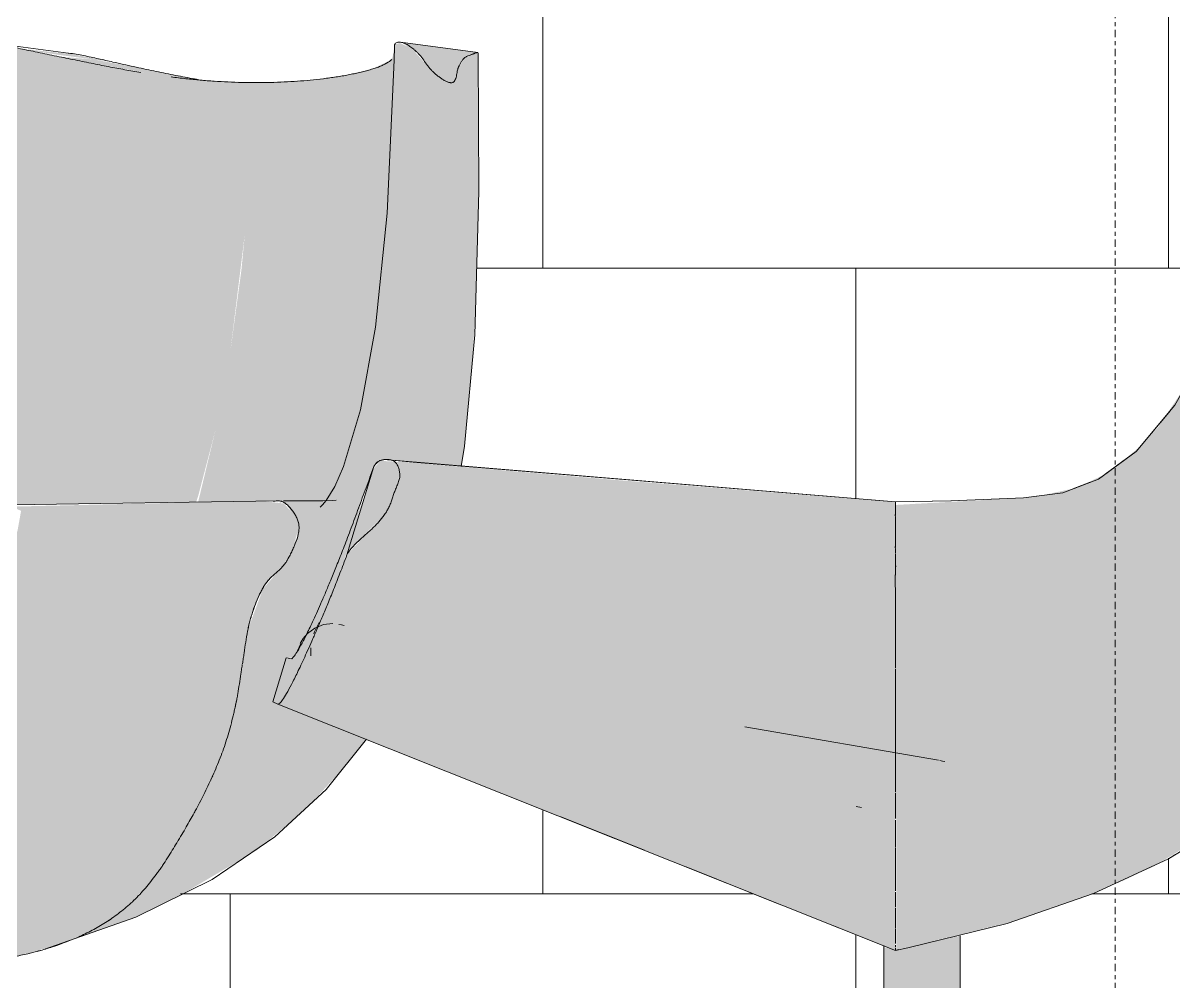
# Model space of a CAD drawing. Header units: inches. Extents: x 1814 to 6957, y -360 to 681.
# Drawn here: x 5346.34 to 5375.77, y -122.25 to -97.72 of the extents above; entities that cross this region are included whole.
import ezdxf

# ---------------------------------------------------------------- set-up
doc = ezdxf.new("R2010")
doc.units = ezdxf.units.IN
doc.header["$MEASUREMENT"] = 0
doc.linetypes.add('Dash Dot 3_16_', pattern=[0.3125, 0.1875, -0.0625, 0, -0.0625])
for name, color, linetype, lineweight in [('0-5', 250, 'Continuous', 9), ('0-7', 50, 'Continuous', 5), ('A-ANNO-SYMB-1', 150, 'Dash Dot 3_16_', 9), ('A-WALL-PATT-2', 251, 'Continuous', 9), ('I-FURN-1', 170, 'Continuous', 9), ('I-FURN-2', 250, 'Continuous', 9), ('I-FURN-3', 27, 'Continuous', 9)]:
    doc.layers.add(name, color=color, linetype=linetype, lineweight=lineweight)

# ---------------------------------------------------------------- blocks, each defined once
blk = doc.blocks.new('Seating-Setee-Teknion-BBMC_Metropolitan-R2013 - Lounge Settee-1463093-SECTION _ CENTER LOOKING EAST')
at = {"layer": 'I-FURN-1'}
h = blk.add_hatch(color=256, dxfattribs=at)
h.paths.add_polyline_path([(-3362.555, -100.516), (-3362.511, -99.059), (-3362.555, -100.506)], flags=0)
h.paths.add_polyline_path([(-3378.27, -121.434), (-3375.267, -120.701), (-3373.247, -119.994), (-3371.685, -119.296), (-3369.387, -117.896), (-3368.363, -117.078), (-3367.508, -116.262), (-3366.987, -115.688), (-3366.26, -114.762), (-3365.696, -113.915), (-3365.151, -112.952), (-3364.693, -111.994), (-3364.274, -110.954), (-3363.925, -109.915), (-3363.593, -108.726), (-3363.37, -107.752), (-3363.082, -106.192), (-3362.774, -103.725), (-3362.568, -100.796), (-3362.5, -98.546), (-3362.616, -98.434), (-3363.17, -98.138), (-3363.717, -97.937), (-3364.088, -98.038), (-3364.347, -98.207), (-3364.605, -98.46), (-3364.848, -98.79), (-3365.032, -99.159), (-3365.249, -99.83), (-3365.624, -100.959), (-3365.937, -101.688), (-3366.3, -102.367), (-3366.726, -103), (-3368.196, -104.771), (-3368.85, -105.716), (-3369.648, -106.86), (-3370.271, -107.495), (-3370.897, -107.958), (-3370.685, -106.998), (-3370.516, -106.488), (-3371.565, -108.063), (-3372.107, -108.623), (-3372.835, -109.216), (-3373.618, -109.602), (-3374.698, -109.838), (-3375.767, -109.905), (-3378.28, -110.046), (-3378.252, -121.425), (-3378.259, -121.431)], flags=0)
h.paths.add_polyline_path([(-3362.774, -103.206), (-3362.712, -102.239), (-3362.772, -103.178)], flags=0)
h = blk.add_hatch(color=256, dxfattribs=at)
h.paths.add_polyline_path([(-3372.768, -109.18), (-3372.565, -109.032), (-3372.734, -109.152)], flags=0)
h.paths.add_polyline_path([(-3371.937, -108.471), (-3371.632, -108.141), (-3371.916, -108.445)], flags=0)
h.paths.add_polyline_path([(-3370.905, -107.098), (-3370.339, -106.129), (-3370.576, -106.513), (-3370.869, -107.033)], flags=0)
h = blk.add_hatch(color=256, dxfattribs=at)
h.paths.add_polyline_path([(-3372.682, -119.762), (-3371.12, -118.992), (-3370.127, -118.402), (-3369.271, -117.81), (-3370.143, -118.411), (-3371.178, -119.023), (-3372.273, -119.572), (-3372.638, -119.741)], flags=0)
h.paths.add_polyline_path([(-3368.363, -117.078), (-3367.636, -116.393), (-3368.361, -117.076)], flags=0)
h.paths.add_polyline_path([(-3366.417, -114.979), (-3365.696, -113.916), (-3366.341, -114.873), (-3366.386, -114.936)], flags=0)
h.paths.add_polyline_path([(-3365.544, -113.671), (-3365.146, -112.944), (-3365.542, -113.668)], flags=0)
h.paths.add_polyline_path([(-3363.341, -107.616), (-3363.104, -106.329), (-3363.335, -107.59)], flags=0)
for points in [[(-3378.28, -121.437), (-3378.28, -109.974), (-3385.443, -109.405), (-3390.822, -108.945), (-3391.081, -108.953), (-3390.952, -109.291), (-3391.291, -110.198), (-3391.674, -110.656), (-3392.295, -111.307), (-3392.306, -111.321), (-3393.174, -113.464), (-3393.853, -114.873), (-3394.046, -115.127), (-3394.022, -115.156), (-3378.289, -121.433)], [(-3392.306, -111.321), (-3392.109, -111.066), (-3391.4, -110.346), (-3391.226, -110.073), (-3390.956, -109.281), (-3391.086, -108.938), (-3391.439, -108.918), (-3391.633, -109.121), (-3392.109, -110.676)], [(-3394.07, -115.137), (-3393.986, -115.073), (-3393.822, -114.818), (-3393.365, -113.889), (-3392.578, -112.028), (-3392.127, -110.737), (-3391.881, -109.781), (-3392.843, -112.259), (-3393.404, -113.485), (-3393.684, -113.945), (-3393.763, -113.973), (-3393.867, -113.989), (-3394.202, -115.085), (-3394.095, -115.127)], [(-3393.625, -113.867), (-3393.464, -113.599), (-3393.505, -113.607), (-3393.619, -113.856)], [(-3377.444, -124.624), (-3376.623, -124.624), (-3376.623, -121.063), (-3378.36, -121.405), (-3378.575, -121.356), (-3378.558, -124.624), (-3377.501, -124.624)]]:
    blk.add_hatch(color=256, dxfattribs=at).paths.add_polyline_path(points, flags=0)
at = {"layer": 'I-FURN-2'}
for p, q in [((-3371.242, -107.627), (-3371.998, -108.526)), ((-3391.255, -108.892), (-3378.28, -109.968)), ((-3372.372, -108.86), (-3372.915, -109.259)), ((-3392.306, -111.321), (-3391.616, -109.065)), ((-3373.297, -109.465), (-3373.745, -109.635)), ((-3378.28, -109.97), (-3378.289, -109.973)), ((-3378.283, -111.832), (-3378.28, -112.475)), ((-3378.272, -111.604), (-3378.274, -111.674)), ((-3378.279, -112.574), (-3378.28, -113.324)), ((-3378.278, -113.478), (-3378.28, -114.208)), ((-3393.232, -113.698), (-3393.232, -113.905)), ((-3393.856, -113.954), (-3394.202, -115.085)), ((-3393.716, -113.983), (-3393.856, -113.954)), ((-3378.28, -114.977), (-3378.28, -115.071)), ((-3394.202, -115.085), (-3394.07, -115.137)), ((-3394.07, -115.137), (-3378.28, -121.439)), ((-3377.178, -116.575), (-3382.132, -115.725)), ((-3378.28, -117.413), (-3378.28, -117.475)), ((-3384.698, -118.878), (-3386.837, -118.024)), ((-3379.146, -117.784), (-3379.283, -117.756)), ((-3381.275, -120.244), (-3383.628, -119.305)), ((-3378.28, -119.352), (-3378.28, -119.401)), ((-3378.28, -119.878), (-3378.28, -119.918)), ((-3378.28, -120.637), (-3378.28, -120.703)), ((-3378.575, -121.321), (-3379.884, -120.799)), ((-3378.28, -120.876), (-3378.28, -120.926)), ((-3376.623, -124.624), (-3376.623, -121.063)), ((-3378.575, -121.31), (-3378.575, -124.624)), ((-3378.201, -121.42), (-3378.28, -121.439))]:
    blk.add_line(p, q, dxfattribs=at)
at = {"layer": 'I-FURN-2', "flags": 128}
for points in [[(-3362.49, -98.563), (-3362.792, -103.928), (-3363.287, -107.363), (-3363.951, -110.023), (-3364.773, -112.192), (-3365.744, -114.01), (-3366.867, -115.561), (-3368.152, -116.902), (-3369.617, -118.072), (-3371.292, -119.096), (-3373.212, -119.987), (-3375.42, -120.749), (-3377.966, -121.377), (-3378.28, -121.439)], [(-3370.132, -105.721), (-3371.13, -107.492), (-3372.125, -108.677), (-3373.084, -109.384), (-3374.001, -109.732), (-3375.004, -109.866), (-3376.853, -109.937), (-3378.284, -109.965)], [(-3378.28, -109.968), (-3390.518, -108.96), (-3391.271, -108.891)], [(-3374.263, -109.767), (-3375.008, -109.867), (-3376.865, -109.938), (-3378.284, -109.965)], [(-3378.285, -110.288), (-3378.28, -110.378), (-3378.278, -110.42)], [(-3378.282, -111.112), (-3378.28, -111.196), (-3378.277, -111.278)], [(-3392.667, -113.081), (-3392.904, -113.106), (-3393.126, -113.193), (-3393.317, -113.335), (-3393.421, -113.459), (-3393.498, -113.592)], [(-3393.017, -113.052), (-3393.136, -113.287), (-3393.149, -113.338)], [(-3392.513, -113.1), (-3392.446, -113.114), (-3392.377, -113.128)], [(-3378.28, -115.833), (-3378.28, -115.902), (-3378.28, -115.96)], [(-3378.28, -116.632), (-3378.28, -116.681), (-3378.28, -116.745)], [(-3377.147, -116.581), (-3377.073, -116.596), (-3377.014, -116.608)], [(-3371.131, -118.998), (-3371.292, -119.096), (-3371.424, -119.158)]]:
    blk.add_lwpolyline(points, dxfattribs=at)
at = {"layer": 'I-FURN-2'}
for points, knots in [([(-3392.306, -111.321), (-3392.259, -111.236), (-3392.157, -111.109), (-3392, -110.959), (-3391.903, -110.872), (-3391.841, -110.815), (-3391.79, -110.769), (-3391.738, -110.722), (-3391.673, -110.662), (-3391.594, -110.588), (-3391.531, -110.522), (-3391.483, -110.467), (-3391.435, -110.411), (-3391.377, -110.338), (-3391.323, -110.261), (-3391.283, -110.198), (-3391.255, -110.15), (-3391.23, -110.101), (-3391.199, -110.032), (-3391.166, -109.944), (-3391.136, -109.853), (-3391.112, -109.781), (-3391.094, -109.727), (-3391.073, -109.673), (-3391.042, -109.599), (-3391.002, -109.504), (-3390.97, -109.412), (-3390.957, -109.35), (-3390.953, -109.32), (-3390.952, -109.303), (-3390.952, -109.291), (-3390.952, -109.278), (-3390.953, -109.261), (-3390.955, -109.232), (-3390.961, -109.189), (-3390.972, -109.139), (-3390.992, -109.074), (-3391.02, -109.014), (-3391.051, -108.972), (-3391.071, -108.951), (-3391.102, -108.924), (-3391.16, -108.896), (-3391.252, -108.88), (-3391.327, -108.882), (-3391.38, -108.889), (-3391.415, -108.897), (-3391.447, -108.906), (-3391.486, -108.923), (-3391.549, -108.965), (-3391.592, -109.02), (-3391.616, -109.065)], [0, 0, 0, 0, 0.111111, 0.166667, 0.194444, 0.222222, 0.236111, 0.25, 0.277778, 0.305556, 0.333333, 0.347222, 0.361111, 0.388889, 0.416667, 0.430556, 0.444444, 0.458333, 0.472222, 0.5, 0.527778, 0.541667, 0.555556, 0.569444, 0.583333, 0.611111, 0.638889, 0.652778, 0.659722, 0.663194, 0.666667, 0.670139, 0.673611, 0.680556, 0.694444, 0.708333, 0.722222, 0.75, 0.763889, 0.770833, 0.777778, 0.805556, 0.833333, 0.861111, 0.875, 0.888889, 0.902778, 0.916667, 0.944444, 1, 1, 1, 1]), ([(-3391.368, -108.889), (-3391.357, -108.888), (-3391.333, -108.886), (-3391.3, -108.885), (-3391.28, -108.886), (-3391.274, -108.886)], [0.11111111, 0.11111111, 0.11111111, 0.11111111, 0.125, 0.13888889, 0.14500113, 0.14500113, 0.14500113, 0.14500113]), ([(-3391.616, -109.065), (-3391.683, -109.248), (-3391.783, -109.518), (-3391.912, -109.868), (-3392.008, -110.125), (-3392.103, -110.381), (-3392.198, -110.636), (-3392.289, -110.882), (-3392.405, -111.186), (-3392.509, -111.45), (-3392.606, -111.69), (-3392.676, -111.862), (-3392.743, -112.025), (-3392.806, -112.175), (-3392.866, -112.317), (-3392.944, -112.498), (-3393.036, -112.709), (-3393.17, -113.009), (-3393.316, -113.318), (-3393.456, -113.591), (-3393.567, -113.785), (-3393.654, -113.914), (-3393.698, -113.966), (-3393.716, -113.983)], [0, 0, 0, 0, 0.05, 0.075, 0.1, 0.125, 0.15, 0.175, 0.2, 0.25, 0.275, 0.3, 0.325, 0.35, 0.375, 0.4, 0.45, 0.5, 0.6, 0.7, 0.8, 0.9, 1, 1, 1, 1]), ([(-3391.583, -109.017), (-3391.569, -108.998), (-3391.546, -108.971), (-3391.519, -108.95), (-3391.509, -108.942)], [0, 0, 0, 0, 0.02777778, 0.04432183, 0.04432183, 0.04432183, 0.04432183]), ([(-3378.28, -109.968), (-3378.28, -109.968), (-3378.28, -109.969), (-3378.28, -109.972), (-3378.28, -109.976), (-3378.28, -109.987), (-3378.28, -110.011), (-3378.28, -110.051), (-3378.28, -110.103), (-3378.28, -110.163), (-3378.28, -110.23), (-3378.28, -110.283), (-3378.28, -110.313), (-3378.28, -110.318)], [-0.55920351, -0.55920351, -0.55920351, -0.55920351, -0.55813953, -0.55741279, -0.55668605, -0.55523256, -0.55232558, -0.5494186, -0.54651163, -0.54360465, -0.54069767, -0.5377907, -0.53718594, -0.53718594, -0.53718594, -0.53718594]), ([(-3378.28, -109.979), (-3378.28, -109.977), (-3378.28, -109.975), (-3378.28, -109.972), (-3378.28, -109.97), (-3378.28, -109.97)], [-0.443945655, -0.443945655, -0.443945655, -0.443945655, -0.443313953, -0.442587209, -0.441860465, -0.441860465, -0.441860465, -0.441860465]), ([(-3378.28, -110.417), (-3378.28, -110.432), (-3378.28, -110.476), (-3378.28, -110.558), (-3378.28, -110.665), (-3378.28, -110.777), (-3378.28, -110.89), (-3378.28, -111), (-3378.28, -111.082), (-3378.28, -111.126), (-3378.28, -111.137)], [-0.5334816, -0.5334816, -0.5334816, -0.5334816, -0.53197674, -0.52906977, -0.52616279, -0.52325581, -0.52034884, -0.51744186, -0.51453488, -0.51351595, -0.51351595, -0.51351595, -0.51351595]), ([(-3394.07, -115.137), (-3394.058, -115.142), (-3394.027, -115.129), (-3393.954, -115.04), (-3393.854, -114.88), (-3393.728, -114.648), (-3393.575, -114.341), (-3393.391, -113.951), (-3393.215, -113.557), (-3393.077, -113.242), (-3392.995, -113.05), (-3392.93, -112.897), (-3392.864, -112.738), (-3392.795, -112.573), (-3392.723, -112.398), (-3392.648, -112.21), (-3392.568, -112.006), (-3392.456, -111.719), (-3392.367, -111.485), (-3392.306, -111.321)], [0.0000311, 0.0000311, 0.0000311, 0.0000311, 0.1, 0.2, 0.3, 0.4, 0.5, 0.6, 0.7, 0.75, 0.775, 0.8, 0.825, 0.85, 0.875, 0.9, 0.925, 0.95, 1, 1, 1, 1]), ([(-3378.28, -111.298), (-3378.28, -111.317), (-3378.28, -111.385), (-3378.28, -111.468), (-3378.28, -111.556), (-3378.28, -111.622), (-3378.28, -111.681), (-3378.28, -111.724), (-3378.28, -111.75), (-3378.28, -111.77), (-3378.28, -111.79), (-3378.28, -111.815), (-3378.28, -111.833), (-3378.28, -111.845)], [-0.50799873, -0.50799873, -0.50799873, -0.50799873, -0.50581395, -0.5, -0.49709302, -0.49418605, -0.49127907, -0.48982558, -0.48909884, -0.48837209, -0.48764535, -0.4869186, -0.48567102, -0.48567102, -0.48567102, -0.48567102]), ([(-3378.28, -112.432), (-3378.28, -112.446), (-3378.28, -112.492), (-3378.28, -112.539), (-3378.28, -112.572)], [-0.466424891, -0.466424891, -0.466424891, -0.466424891, -0.465116279, -0.46228007, -0.46228007, -0.46228007, -0.46228007]), ([(-3378.28, -113.28), (-3378.28, -113.294), (-3378.28, -113.327), (-3378.28, -113.378), (-3378.28, -113.451), (-3378.28, -113.506), (-3378.28, -113.543), (-3378.28, -113.543)], [-0.443037975, -0.443037975, -0.443037975, -0.443037975, -0.441860465, -0.440406977, -0.438953488, -0.436046512, -0.43604064, -0.43604064, -0.43604064, -0.43604064]), ([(-3378.28, -114.241), (-3378.28, -114.266), (-3378.28, -114.328), (-3378.28, -114.462), (-3378.28, -114.643), (-3378.28, -114.827), (-3378.28, -114.938), (-3378.28, -114.978)], [-0.41772152, -0.41772152, -0.41772152, -0.41772152, -0.41569767, -0.4127907, -0.40697674, -0.40116279, -0.39791412, -0.39791412, -0.39791412, -0.39791412]), ([(-3378.28, -115.072), (-3378.28, -115.143), (-3378.28, -115.283), (-3378.28, -115.539), (-3378.28, -115.721), (-3378.28, -115.833)], [-0.39532437, -0.39532437, -0.39532437, -0.39532437, -0.38953488, -0.38372093, -0.37409026, -0.37409026, -0.37409026, -0.37409026]), ([(-3378.28, -115.957), (-3378.28, -116.073), (-3378.28, -116.252), (-3378.28, -116.475), (-3378.28, -116.586), (-3378.28, -116.633)], [-0.37050967, -0.37050967, -0.37050967, -0.37050967, -0.36046512, -0.35465116, -0.35032911, -0.35032911, -0.35032911, -0.35032911]), ([(-3378.28, -116.745), (-3378.28, -116.786), (-3378.28, -116.889), (-3378.28, -117.052), (-3378.28, -117.223), (-3378.28, -117.333), (-3378.28, -117.382)], [-0.346862, -0.346862, -0.346862, -0.346862, -0.34302326, -0.3372093, -0.33139535, -0.326594, -0.326594, -0.326594, -0.326594]), ([(-3378.28, -117.475), (-3378.28, -117.573), (-3378.28, -117.772), (-3378.28, -117.967), (-3378.28, -118.068)], [-0.32356824, -0.32356824, -0.32356824, -0.32356824, -0.31395349, -0.30379747, -0.30379747, -0.30379747, -0.30379747]), ([(-3378.28, -118.111), (-3378.28, -118.226), (-3378.28, -118.399), (-3378.28, -118.624), (-3378.28, -118.734), (-3378.28, -118.788), (-3378.28, -118.788)], [-0.30232141, -0.30232141, -0.30232141, -0.30232141, -0.29069767, -0.28488372, -0.27906977, -0.279054, -0.279054, -0.279054, -0.279054]), ([(-3378.28, -118.804), (-3378.28, -118.906), (-3378.28, -119.095), (-3378.28, -119.272), (-3378.28, -119.352)], [-0.27848101, -0.27848101, -0.27848101, -0.27848101, -0.26744186, -0.25780642, -0.25780642, -0.25780642, -0.25780642]), ([(-3378.28, -119.404), (-3378.28, -119.498), (-3378.28, -119.662), (-3378.28, -119.812), (-3378.28, -119.878)], [-0.25571315, -0.25571315, -0.25571315, -0.25571315, -0.24418605, -0.23455107, -0.23455107, -0.23455107, -0.23455107]), ([(-3378.28, -119.948), (-3378.28, -120.014), (-3378.28, -120.147), (-3378.28, -120.267), (-3378.28, -120.328), (-3378.28, -120.329)], [-0.23100645, -0.23100645, -0.23100645, -0.23100645, -0.22093023, -0.20930233, -0.20906146, -0.20906146, -0.20906146, -0.20906146]), ([(-3378.28, -120.355), (-3378.28, -120.403), (-3378.28, -120.503), (-3378.28, -120.592), (-3378.28, -120.638), (-3378.28, -120.639)], [-0.20732681, -0.20732681, -0.20732681, -0.20732681, -0.19767442, -0.18604651, -0.18585771, -0.18585771, -0.18585771, -0.18585771]), ([(-3378.28, -120.877), (-3378.28, -120.946), (-3378.28, -121.005), (-3378.28, -121.056), (-3378.28, -121.056)], [-0.16266736, -0.16266736, -0.16266736, -0.16266736, -0.13953488, -0.1395134, -0.1395134, -0.1395134, -0.1395134]), ([(-3378.28, -121.058), (-3378.28, -121.109), (-3378.28, -121.153), (-3378.28, -121.192), (-3378.28, -121.192)], [-0.13924051, -0.13924051, -0.13924051, -0.13924051, -0.11627907, -0.11612053, -0.11612053, -0.11612053, -0.11612053]), ([(-3378.28, -121.376), (-3378.28, -121.388), (-3378.28, -121.412), (-3378.28, -121.431), (-3378.28, -121.435), (-3378.28, -121.436)], [-0.06329114, -0.06329114, -0.06329114, -0.06329114, -0.04651163, -0.02325581, -0.01265823, -0.01265823, -0.01265823, -0.01265823])]:
    blk.add_open_spline(points, degree=3, knots=knots, dxfattribs=at)
for points in [[(-3378.28, -120.66), (-3378.28, -120.734), (-3378.28, -120.801), (-3378.28, -120.86)], [(-3378.28, -121.203), (-3378.28, -121.224), (-3378.28, -121.242), (-3378.28, -121.26)], [(-3378.28, -121.306), (-3378.28, -121.32), (-3378.28, -121.333), (-3378.28, -121.344)]]:
    blk.add_open_spline(points, degree=3, dxfattribs=at)
blk = doc.blocks.new('Seating-Lounge_Chair-Teknion-BBMC_Metropolitan-R2013 - Lounge Chair-V49-SECTION _ CENTER LOOKING EAST')
at = {"layer": 'I-FURN-3'}
for points in [[(-3412.047, -112.976), (-3409.888, -112.786), (-3408.647, -112.622), (-3407.396, -112.412), (-3406.136, -112.15), (-3404.922, -111.829), (-3403.687, -111.405), (-3401.823, -110.499), (-3400.892, -110.053), (-3397.214, -109.992), (-3396.16, -109.962), (-3396.113, -109.831), (-3395.661, -108.104), (-3395.293, -106.168), (-3394.918, -103.128), (-3394.746, -101.123), (-3394.624, -99.244), (-3396.055, -99.18), (-3397.708, -98.961), (-3400.299, -98.45), (-3401.452, -98.25), (-3401.983, -98.245), (-3402.585, -98.484), (-3402.987, -99.016), (-3404.065, -102.304), (-3405.115, -104.783), (-3405.662, -105.832), (-3406.618, -107.355), (-3407.695, -108.587), (-3408.493, -109.21), (-3409.274, -109.596), (-3409.864, -109.778), (-3410.889, -109.917), (-3411.742, -109.943), (-3413.723, -109.988), (-3413.97, -110.056), (-3413.603, -110.235), (-3413.121, -110.6), (-3412.841, -110.933), (-3412.509, -111.603), (-3412.327, -112.098), (-3412.048, -112.971)], [(-3399.67, -121.291), (-3397.712, -120.583), (-3396.601, -120.05), (-3394.611, -118.876), (-3393.361, -117.828), (-3392.262, -116.635), (-3391.825, -116.033), (-3394.196, -115.066), (-3393.822, -113.961), (-3393.684, -113.945), (-3393.57, -113.748), (-3393.369, -113.417), (-3392.918, -112.437), (-3392.134, -110.463), (-3391.583, -109.017), (-3391.337, -108.892), (-3389.367, -109.037), (-3389.174, -107.352), (-3389, -104.892), (-3388.934, -101.843), (-3388.954, -98.471), (-3389.299, -98.61), (-3389.538, -99.05), (-3389.619, -99.247), (-3390.164, -98.901), (-3390.637, -98.38), (-3390.953, -98.23), (-3391.086, -98.275), (-3391.139, -98.596), (-3391.206, -98.679), (-3391.645, -98.885), (-3392.282, -99.041), (-3393.243, -99.18), (-3394.624, -99.244), (-3394.918, -103.128), (-3395.004, -104.036), (-3395.293, -106.168), (-3395.661, -108.104), (-3396.112, -109.976), (-3394, -109.945), (-3393.92, -110.008), (-3393.847, -110.039), (-3393.587, -110.437), (-3393.574, -110.85), (-3393.86, -111.497), (-3394.452, -112.195), (-3394.813, -113.162), (-3395.28, -115.679), (-3395.523, -116.447), (-3395.971, -117.459), (-3396.581, -118.561), (-3397.215, -119.534), (-3397.693, -120.094), (-3397.956, -120.341), (-3398.625, -120.816), (-3399.33, -121.164), (-3399.51, -121.231)], [(-3389.619, -99.247), (-3389.347, -98.684), (-3389.299, -98.61), (-3388.954, -98.471), (-3390.909, -98.215), (-3390.486, -98.509), (-3390.138, -98.933), (-3389.634, -99.238)], [(-3398.29, -98.717), (-3399.314, -98.516), (-3400.64, -98.38), (-3399.686, -98.533), (-3398.405, -98.702)], [(-3395.988, -99.185), (-3397.409, -98.909), (-3398.765, -98.654), (-3399.686, -98.577), (-3397.308, -99.024), (-3396.055, -99.18)], [(-3402.766, -121.843), (-3401.714, -121.746), (-3400.786, -121.595), (-3399.74, -121.315), (-3399.153, -121.084), (-3398.625, -120.816), (-3397.956, -120.341), (-3397.352, -119.715), (-3396.772, -118.876), (-3396.103, -117.717), (-3395.691, -116.864), (-3395.346, -115.927), (-3395.094, -114.852), (-3394.761, -112.95), (-3394.593, -112.473), (-3394.41, -112.13), (-3394.285, -111.937), (-3393.919, -111.561), (-3393.69, -111.158), (-3393.558, -110.693), (-3393.595, -110.364), (-3393.92, -110.008), (-3394.42, -109.952), (-3395.839, -109.971), (-3400.892, -110.089), (-3400.638, -110.195), (-3400.732, -110.718), (-3401.103, -111.482), (-3401.449, -111.872), (-3402.838, -112.786), (-3404.41, -113.414), (-3405.802, -113.815), (-3407.51, -114.185), (-3409.212, -114.462), (-3410.546, -114.624), (-3412.186, -114.77), (-3415.365, -114.904), (-3415.68, -114.932), (-3404.463, -121.7), (-3402.951, -121.732), (-3402.767, -121.842)]]:
    blk.add_hatch(color=256, dxfattribs=at).paths.add_polyline_path(points, flags=0)
h = blk.add_hatch(color=256, dxfattribs=at)
h.paths.add_polyline_path([(-3412.048, -112.976), (-3412.05, -112.967), (-3412.05, -112.97)], flags=0)
h.paths.add_polyline_path([(-3393.562, -110.66), (-3393.548, -110.555), (-3393.572, -110.572), (-3393.562, -110.659)], flags=0)
h.paths.add_polyline_path([(-3393.959, -110), (-3394.023, -109.955), (-3394.023, -109.988), (-3393.996, -109.993)], flags=0)
at = {"layer": 'I-FURN-2'}
for p, q in [((-3399.308, -98.505), (-3401.403, -98.229)), ((-3388.955, -98.471), (-3390.939, -98.209)), ((-3400.869, -110.042), (-3394.071, -109.937))]:
    blk.add_line(p, q, dxfattribs=at)
at = {"layer": 'I-FURN-2', "flags": 128}
for points in [[(-3392.994, -110.1), (-3392.933, -110.045), (-3392.836, -109.928), (-3392.619, -109.571), (-3392.393, -109.063), (-3391.96, -107.617), (-3391.576, -105.501), (-3391.279, -102.586), (-3391.099, -98.666), (-3391.092, -98.324)], [(-3389.385, -109.061), (-3389.296, -108.544), (-3389.038, -105.695), (-3388.929, -102.025), (-3388.951, -98.479)], [(-3393.924, -109.94), (-3392.926, -109.941), (-3392.681, -109.934), (-3392.584, -109.925)], [(-3400.055, -121.415), (-3397.703, -120.589), (-3395.753, -119.622), (-3394.148, -118.533), (-3392.837, -117.327), (-3391.807, -116.039)]]:
    blk.add_lwpolyline(points, dxfattribs=at)
at = {"layer": 'I-FURN-2'}
for points in [[(-3401.142, -98.275), (-3400.998, -98.305), (-3400.71, -98.365), (-3400.422, -98.425), (-3400.278, -98.455)], [(-3391.086, -98.275), (-3391.089, -98.305), (-3391.091, -98.335), (-3391.091, -98.365)], [(-3399.036, -98.552), (-3399.163, -98.525), (-3399.292, -98.505), (-3399.42, -98.492)], [(-3398.29, -98.717), (-3398.413, -98.689), (-3398.661, -98.634), (-3398.911, -98.58), (-3399.036, -98.552)], [(-3396.185, -117.869), (-3396.194, -117.887), (-3396.204, -117.905), (-3396.214, -117.923)], [(-3397.716, -120.121), (-3397.731, -120.136), (-3397.746, -120.15), (-3397.761, -120.165)], [(-3398.355, -120.645), (-3398.37, -120.656), (-3398.385, -120.666), (-3398.401, -120.676)], [(-3399.04, -121.035), (-3399.056, -121.042), (-3399.071, -121.05), (-3399.086, -121.057)], [(-3400.414, -121.511), (-3400.43, -121.515), (-3400.447, -121.519), (-3400.463, -121.523)]]:
    blk.add_open_spline(points, degree=3, dxfattribs=at)
for points, knots in [([(-3388.954, -98.471), (-3388.958, -98.47), (-3388.969, -98.471), (-3388.995, -98.478), (-3389.024, -98.489), (-3389.05, -98.499), (-3389.067, -98.507), (-3389.082, -98.514), (-3389.099, -98.52), (-3389.131, -98.532), (-3389.184, -98.549), (-3389.236, -98.57), (-3389.275, -98.591), (-3389.3, -98.61), (-3389.322, -98.632), (-3389.35, -98.664), (-3389.376, -98.702), (-3389.4, -98.744), (-3389.419, -98.778), (-3389.434, -98.808), (-3389.445, -98.831), (-3389.451, -98.844), (-3389.456, -98.853), (-3389.461, -98.863), (-3389.466, -98.878), (-3389.474, -98.906), (-3389.484, -98.953), (-3389.494, -99.015), (-3389.511, -99.1), (-3389.537, -99.18), (-3389.573, -99.225), (-3389.598, -99.241), (-3389.615, -99.247), (-3389.631, -99.248), (-3389.647, -99.248), (-3389.678, -99.245), (-3389.729, -99.229), (-3389.797, -99.197), (-3389.869, -99.155), (-3389.942, -99.104), (-3390.013, -99.049), (-3390.069, -99), (-3390.11, -98.962), (-3390.147, -98.924), (-3390.191, -98.874), (-3390.259, -98.785), (-3390.343, -98.668), (-3390.428, -98.559), (-3390.488, -98.493), (-3390.521, -98.459), (-3390.546, -98.435), (-3390.571, -98.413), (-3390.604, -98.384), (-3390.662, -98.338), (-3390.743, -98.283), (-3390.833, -98.237), (-3390.911, -98.212), (-3390.975, -98.204), (-3391.045, -98.216), (-3391.075, -98.247), (-3391.086, -98.275)], [-0.8888889, -0.8888889, -0.8888889, -0.8888889, -0.8611111, -0.8333333, -0.8055556, -0.7916667, -0.7777778, -0.7708333, -0.7638889, -0.75, -0.7222222, -0.6944444, -0.6805556, -0.6666667, -0.6527778, -0.6388889, -0.6111111, -0.5972222, -0.5833333, -0.5694444, -0.5625, -0.5590278, -0.5555556, -0.5520833, -0.5486111, -0.5416667, -0.5277778, -0.5138889, -0.5, -0.4722222, -0.4583333, -0.4513889, -0.4444444, -0.4409722, -0.4375, -0.4305556, -0.4166667, -0.4027778, -0.3888889, -0.375, -0.3611111, -0.3472222, -0.3402778, -0.3333333, -0.3194444, -0.3055556, -0.2777778, -0.25, -0.2361111, -0.2291667, -0.2222222, -0.2152778, -0.2083333, -0.1944444, -0.1666667, -0.1388889, -0.1111111, -0.0833333, -0.0555556, 0, 0, 0, 0]), ([(-3400.278, -98.455), (-3400.112, -98.489), (-3399.786, -98.556), (-3399.312, -98.654), (-3398.925, -98.732), (-3398.624, -98.792), (-3398.404, -98.835), (-3398.19, -98.875), (-3397.982, -98.914), (-3397.779, -98.95), (-3397.645, -98.973), (-3397.578, -98.984)], [0, 0, 0, 0, 0.0714286, 0.1428571, 0.2142857, 0.25, 0.2857143, 0.3214286, 0.3571429, 0.3928571, 0.4285714, 0.4285714, 0.4285714, 0.4285714]), ([(-3395.98, -99.189), (-3395.998, -99.186), (-3396.092, -99.17), (-3396.265, -99.139), (-3396.503, -99.095), (-3396.747, -99.047), (-3396.994, -98.997), (-3397.246, -98.945), (-3397.5, -98.891), (-3397.846, -98.816), (-3398.111, -98.757), (-3398.29, -98.717)], [0.6152321, 0.6152321, 0.6152321, 0.6152321, 0.625, 0.6666667, 0.7083333, 0.75, 0.7916667, 0.8333333, 0.875, 0.9166667, 1, 1, 1, 1]), ([(-3391.161, -98.653), (-3391.194, -98.685), (-3391.26, -98.732), (-3391.376, -98.792), (-3391.474, -98.835), (-3391.584, -98.875), (-3391.708, -98.914), (-3391.842, -98.95), (-3391.979, -98.984), (-3392.121, -99.016), (-3392.271, -99.046), (-3392.426, -99.074), (-3392.583, -99.099), (-3392.743, -99.123), (-3392.964, -99.151), (-3393.244, -99.182), (-3393.572, -99.209), (-3393.908, -99.228), (-3394.26, -99.241), (-3394.501, -99.244), (-3394.624, -99.244)], [-0.8571429, -0.8571429, -0.8571429, -0.8571429, -0.7857143, -0.75, -0.7142857, -0.6785714, -0.6428571, -0.6071429, -0.5714286, -0.5357143, -0.5, -0.4642857, -0.4285714, -0.3928571, -0.3571429, -0.2857143, -0.2142857, -0.1428571, -0.0714286, 0, 0, 0, 0]), ([(-3396.803, -99.099), (-3396.74, -99.107), (-3396.613, -99.123), (-3396.362, -99.151), (-3396.052, -99.182), (-3395.7, -99.209), (-3395.35, -99.228), (-3394.989, -99.241), (-3394.746, -99.244), (-3394.624, -99.244)], [0.5714286, 0.5714286, 0.5714286, 0.5714286, 0.6071429, 0.6428571, 0.7142857, 0.7857143, 0.8571429, 0.9285714, 1, 1, 1, 1]), ([(-3394.184, -109.956), (-3394.176, -109.954), (-3394.14, -109.944), (-3394.077, -109.933), (-3394.019, -109.939), (-3393.982, -109.951), (-3393.957, -109.961), (-3393.912, -109.983), (-3393.848, -110.028), (-3393.772, -110.099), (-3393.701, -110.184), (-3393.638, -110.277), (-3393.586, -110.377), (-3393.555, -110.461), (-3393.539, -110.528), (-3393.529, -110.592), (-3393.53, -110.676), (-3393.554, -110.827), (-3393.607, -110.99), (-3393.676, -111.153), (-3393.732, -111.271), (-3393.781, -111.365), (-3393.815, -111.426), (-3393.834, -111.459), (-3393.847, -111.483), (-3393.861, -111.506), (-3393.881, -111.537), (-3393.918, -111.587), (-3393.975, -111.651), (-3394.049, -111.723), (-3394.126, -111.79), (-3394.204, -111.858), (-3394.28, -111.929), (-3394.339, -111.995), (-3394.377, -112.045), (-3394.398, -112.075), (-3394.413, -112.099), (-3394.428, -112.123), (-3394.447, -112.156), (-3394.48, -112.214), (-3394.525, -112.302), (-3394.576, -112.412), (-3394.64, -112.566), (-3394.699, -112.726), (-3394.745, -112.87), (-3394.769, -112.954), (-3394.788, -113.016), (-3394.805, -113.079), (-3394.825, -113.166), (-3394.858, -113.322), (-3394.896, -113.554), (-3394.929, -113.788), (-3394.952, -113.949), (-3394.966, -114.039), (-3394.974, -114.085), (-3394.978, -114.109), (-3394.978, -114.11)], [0.44, 0.44, 0.44, 0.44, 0.4407895, 0.4440789, 0.4473684, 0.4481908, 0.4490132, 0.4506579, 0.4539474, 0.4572368, 0.4605263, 0.4638158, 0.4671053, 0.4703947, 0.4720395, 0.4736842, 0.4769737, 0.4802632, 0.4868421, 0.4901316, 0.4934211, 0.4967105, 0.4983553, 0.4991776, 0.5, 0.5008224, 0.5016447, 0.5032895, 0.5065789, 0.5098684, 0.5131579, 0.5164474, 0.5197368, 0.5230263, 0.5246711, 0.5254934, 0.5263158, 0.5271382, 0.5279605, 0.5296053, 0.5328947, 0.5361842, 0.5394737, 0.5460526, 0.5493421, 0.5509868, 0.5526316, 0.5542763, 0.5559211, 0.5592105, 0.5657895, 0.5723684, 0.5756579, 0.5773026, 0.5789474, 0.5790703, 0.5790703, 0.5790703, 0.5790703]), ([(-3394.058, -109.937), (-3394.038, -109.937), (-3394.013, -109.941), (-3393.982, -109.951), (-3393.957, -109.961), (-3393.918, -109.98), (-3393.886, -110.002), (-3393.866, -110.017)], [-0.555123005, -0.555123005, -0.555123005, -0.555123005, -0.552631579, -0.551809211, -0.550986842, -0.549342105, -0.54683292, -0.54683292, -0.54683292, -0.54683292]), ([(-3393.548, -110.49), (-3393.545, -110.503), (-3393.538, -110.532), (-3393.531, -110.582), (-3393.53, -110.621), (-3393.531, -110.645)], [-0.529190601, -0.529190601, -0.529190601, -0.529190601, -0.527960526, -0.526315789, -0.524063689, -0.524063689, -0.524063689, -0.524063689]), ([(-3393.81, -111.418), (-3393.813, -111.423), (-3393.821, -111.437), (-3393.834, -111.459), (-3393.847, -111.483), (-3393.861, -111.506), (-3393.881, -111.537), (-3393.897, -111.558), (-3393.908, -111.573), (-3393.909, -111.573)], [-0.502164886, -0.502164886, -0.502164886, -0.502164886, -0.501644737, -0.500822368, -0.5, -0.499177632, -0.498355263, -0.496710526, -0.496653043, -0.496653043, -0.496653043, -0.496653043]), ([(-3394.143, -111.805), (-3394.163, -111.823), (-3394.21, -111.863), (-3394.268, -111.918), (-3394.305, -111.958), (-3394.318, -111.972)], [-0.486137912, -0.486137912, -0.486137912, -0.486137912, -0.483552632, -0.480263158, -0.478499806, -0.478499806, -0.478499806, -0.478499806]), ([(-3394.461, -112.182), (-3394.464, -112.187), (-3394.486, -112.226), (-3394.543, -112.337), (-3394.626, -112.525), (-3394.699, -112.726), (-3394.744, -112.867), (-3394.761, -112.927), (-3394.767, -112.944)], [-0.47092165, -0.47092165, -0.47092165, -0.47092165, -0.47039474, -0.46710526, -0.46052632, -0.45394737, -0.45065789, -0.44925406, -0.44925406, -0.44925406, -0.44925406]), ([(-3394.814, -113.121), (-3394.816, -113.129), (-3394.828, -113.18), (-3394.858, -113.322), (-3394.896, -113.554), (-3394.929, -113.788), (-3394.952, -113.949), (-3394.966, -114.039), (-3394.974, -114.083), (-3394.977, -114.105)], [-0.44467491, -0.44467491, -0.44467491, -0.44467491, -0.44407895, -0.44078947, -0.43421053, -0.42763158, -0.42434211, -0.42269737, -0.42105263, -0.42105263, -0.42105263, -0.42105263]), ([(-3394.981, -114.128), (-3394.983, -114.142), (-3394.99, -114.179), (-3395.002, -114.258), (-3395.025, -114.41), (-3395.057, -114.623), (-3395.089, -114.834), (-3395.119, -115.001), (-3395.144, -115.126), (-3395.172, -115.251), (-3395.21, -115.417), (-3395.281, -115.705), (-3395.396, -116.108), (-3395.537, -116.495), (-3395.661, -116.796), (-3395.757, -117.018), (-3395.858, -117.237), (-3395.999, -117.522), (-3396.11, -117.732), (-3396.185, -117.87), (-3396.185, -117.87)], [0.5795196, 0.5795196, 0.5795196, 0.5795196, 0.5805921, 0.5822368, 0.5855263, 0.5921053, 0.5986842, 0.6019737, 0.6052632, 0.6085526, 0.6118421, 0.6184211, 0.6315789, 0.6447368, 0.6513158, 0.6578947, 0.6644737, 0.6710526, 0.6842105, 0.684246, 0.684246, 0.684246, 0.684246]), ([(-3395.129, -115.05), (-3395.134, -115.075), (-3395.145, -115.127), (-3395.156, -115.179), (-3395.162, -115.205)], [-0.396750144, -0.396750144, -0.396750144, -0.396750144, -0.394736842, -0.392652091, -0.392652091, -0.392652091, -0.392652091]), ([(-3395.383, -116.049), (-3395.389, -116.068), (-3395.404, -116.112), (-3395.418, -116.157), (-3395.427, -116.182)], [-0.369975256, -0.369975256, -0.369975256, -0.369975256, -0.368421053, -0.366262537, -0.366262537, -0.366262537, -0.366262537]), ([(-3395.738, -116.974), (-3395.745, -116.988), (-3395.762, -117.027), (-3395.779, -117.065), (-3395.79, -117.089)], [-0.343415222, -0.343415222, -0.343415222, -0.343415222, -0.342105263, -0.339985498, -0.339985498, -0.339985498, -0.339985498]), ([(-3396.214, -117.923), (-3396.279, -118.043), (-3396.384, -118.229), (-3396.531, -118.479), (-3396.611, -118.611), (-3396.651, -118.678), (-3396.651, -118.678)], [0.68591028, 0.68591028, 0.68591028, 0.68591028, 0.69736842, 0.70394737, 0.71052632, 0.71053027, 0.71053027, 0.71053027, 0.71053027]), ([(-3396.658, -118.689), (-3396.696, -118.751), (-3396.774, -118.88), (-3396.893, -119.073), (-3396.997, -119.234), (-3397.082, -119.36), (-3397.17, -119.481), (-3397.283, -119.63), (-3397.469, -119.861), (-3397.713, -120.128), (-3398.026, -120.406), (-3398.299, -120.61), (-3398.522, -120.756), (-3398.693, -120.856), (-3398.866, -120.949), (-3399.04, -121.036), (-3399.215, -121.117), (-3399.45, -121.214), (-3399.865, -121.365), (-3400.339, -121.498), (-3400.83, -121.606), (-3401.325, -121.696), (-3401.922, -121.778), (-3402.459, -121.824), (-3402.734, -121.842), (-3402.766, -121.844)], [0.7109068, 0.7109068, 0.7109068, 0.7109068, 0.7171053, 0.7236842, 0.7302632, 0.7335526, 0.7368421, 0.7434211, 0.75, 0.7631579, 0.7763158, 0.7894737, 0.7960526, 0.8026316, 0.8092105, 0.8157895, 0.8223684, 0.8289474, 0.8421053, 0.8684211, 0.8815789, 0.8947368, 0.9210526, 0.9473684, 0.9508558, 0.9508558, 0.9508558, 0.9508558]), ([(-3399.747, -121.319), (-3399.865, -121.359), (-3400.026, -121.409), (-3400.188, -121.453), (-3400.231, -121.465)], [-0.15789474, -0.15789474, -0.15789474, -0.15789474, -0.14473684, -0.14002784, -0.14002784, -0.14002784, -0.14002784])]:
    blk.add_open_spline(points, degree=3, knots=knots, dxfattribs=at)
blk = doc.blocks.new('CTR - 1st Phase - Common Walls_rvt-2-SECTION _ CENTER LOOKING EAST')
at = {"layer": '0-5'}
for name in ['Seating-Setee-Teknion-BBMC_Metropolitan-R2013 - Lounge Settee-1463093-SECTION _ CENTER LOOKING EAST', 'Seating-Lounge_Chair-Teknion-BBMC_Metropolitan-R2013 - Lounge Chair-V49-SECTION _ CENTER LOOKING EAST']:
    blk.add_blockref(name, (0, 0), dxfattribs=at)
blk = doc.blocks.new('CTR - 1st Phase -Stairs _ Elevators_rvt-2-SECTION _ CENTER LOOKING EAST')
at = {"layer": 'A-WALL-PATT-2'}
h = blk.add_hatch(dxfattribs=at)
h.set_pattern_fill('FP_98', color=256, style=0, pattern_type=2)
h.set_pattern_definition([(0, (-3208.374, 0), (0, 8), []), (90, (-3208.374, 0), (-8, 8), [8, -8])])
h.paths.add_polyline_path([(-3412.023, -127.75), (-3396.254, -127.749), (-3402.959, -126.564), (-3403.106, -126.799), (-3403.172, -126.81), (-3403.209, -126.875), (-3405.25, -126.875), (-3405.286, -126.723), (-3405.387, -126.558), (-3411.741, -127.699)], flags=0)
h.paths.add_polyline_path([(-3471.824, -127.75), (-3416.086, -127.75), (-3416.047, -127.467), (-3405.693, -125.134), (-3405.682, -125.158), (-3405.333, -125.055), (-3405.204, -124.868), (-3405.146, -124.619), (-3405.164, -122.016), (-3406.927, -122.016), (-3406.927, -121.701), (-3408, -121.485), (-3408.835, -121.221), (-3409.408, -120.972), (-3421.387, -115.324), (-3425.72, -113.312), (-3426.63, -112.719), (-3427.332, -111.823), (-3427.393, -111.413), (-3427.364, -110.979), (-3427.278, -110.369), (-3427.11, -110.085), (-3426.949, -110.053), (-3413.587, -109.971), (-3413.144, -109.945), (-3410.868, -109.916), (-3410.167, -109.831), (-3409.457, -109.663), (-3408.859, -109.41), (-3408.224, -109.022), (-3407.513, -108.427), (-3406.425, -107.096), (-3405.286, -105.136), (-3404.741, -103.97), (-3403.827, -101.623), (-3403.227, -99.775), (-3402.961, -98.934), (-3402.545, -98.436), (-3401.895, -98.215), (-3400.456, -98.365), (-3398.632, -98.641), (-3396.015, -99.18), (-3395.696, -99.204), (-3394.624, -99.244), (-3393.168, -99.171), (-3391.98, -98.984), (-3391.318, -98.744), (-3391.137, -98.59), (-3391.092, -98.455), (-3391.041, -98.26), (-3390.818, -98.227), (-3388.954, -98.512), (-3388.956, -103.39), (-3389.065, -106.014), (-3389.307, -108.594), (-3389.329, -109.066), (-3378.28, -109.97), (-3374.997, -109.867), (-3374.292, -109.775), (-3373.349, -109.493), (-3372.614, -109.053), (-3371.902, -108.429), (-3371.084, -107.379), (-3370.534, -106.439), (-3369.911, -105.245), (-3369.226, -103.649), (-3368.631, -101.958), (-3367.53, -98.606), (-3367.219, -98.208), (-3366.899, -97.957), (-3366.553, -97.79), (-3366.259, -97.725), (-3366.017, -97.723), (-3363.506, -97.995), (-3362.68, -98.394), (-3362.49, -98.563), (-3362.6, -101.412), (-3362.81, -104.076), (-3363.107, -106.346), (-3363.539, -108.524), (-3363.787, -109.458), (-3364.09, -110.435), (-3364.439, -111.388), (-3364.842, -112.326), (-3365.287, -113.21), (-3365.788, -114.064), (-3366.343, -114.878), (-3366.96, -115.657), (-3367.664, -116.421), (-3368.401, -117.112), (-3369.162, -117.729), (-3370.141, -118.411), (-3371.19, -119.03), (-3372.296, -119.583), (-3373.6, -120.139), (-3374.651, -120.504), (-3375.717, -120.832), (-3376.623, -121.124), (-3376.591, -124.71), (-3376.449, -125.018), (-3376.388, -125.1), (-3376.249, -125.134), (-3373.772, -125.503), (-3361.351, -127.511), (-3361.31, -127.75), (-3359.712, -127.75), (-3359.712, -32), (-3407.86, -32), (-3407.86, -17), (-3401.36, -17), (-3401.36, -16), (-3473.324, -16), (-3473.324, -127.75)], flags=0)
h.paths.add_polyline_path([(-3389.537, -127.75), (-3389.536, -127.75), (-3389.503, -127.471), (-3378.73, -124.986), (-3378.613, -124.806), (-3378.575, -124.624), (-3378.608, -121.306), (-3391.825, -116.057), (-3392.706, -117.155), (-3393.741, -118.18), (-3394.844, -119.032), (-3397.148, -120.323), (-3398.324, -120.819), (-3400.449, -121.519), (-3400.973, -121.63), (-3401.359, -121.722), (-3401.359, -122.016), (-3403.169, -122.016), (-3403.145, -124.686), (-3403.169, -124.713), (-3402.968, -125.016), (-3402.784, -125.127), (-3401.815, -125.309), (-3394.613, -126.924), (-3392.21, -127.471), (-3392.168, -127.75), (-3390.978, -127.75)], flags=0)
h.paths.add_polyline_path([(-3371.156, -127.75), (-3363.347, -127.75), (-3376.552, -126.048), (-3376.555, -126.132), (-3376.623, -126.314), (-3376.623, -126.869), (-3378.575, -126.869), (-3378.615, -126.185), (-3383.258, -127.019), (-3387.146, -127.75), (-3371.378, -127.75)], flags=0)
h.paths.add_polyline_path([(-3498.324, -127.75), (-3489.324, -127.75), (-3489.324, -16), (-3499.324, -16), (-3499.324, -41), (-3498.324, -41), (-3498.324, -127.152)], flags=0)
h.paths.add_polyline_path([(-3404.002, -126.455), (-3404.002, -126.41), (-3404.081, -126.429)], flags=0)
h.paths.add_polyline_path([(-3376.976, -126.146), (-3376.793, -126.083), (-3376.831, -126.061), (-3376.94, -126.118)], flags=0)
h.paths.add_polyline_path([(-3376.702, -126.048), (-3376.717, -126.034), (-3376.704, -126.048)], flags=0)
h.paths.add_polyline_path([(-3404.646, -125.113), (-3404.809, -125.155), (-3404.678, -125.123)], flags=0)
h.paths.add_polyline_path([(-3403.688, -125.113), (-3404.742, -125.155), (-3404.678, -125.169), (-3404.288, -125.132), (-3403.688, -125.133)], flags=0)
h.paths.add_polyline_path([(-3403.178, -125.251), (-3403.688, -125.113), (-3403.685, -125.157), (-3403.311, -125.223)], flags=0)
h.paths.add_polyline_path([(-3402.593, -125.182), (-3402.593, -125.179), (-3402.658, -125.17)], flags=0)
h.paths.add_polyline_path([(-3405.394, -125.113), (-3405.61, -125.148), (-3405.417, -125.117)], flags=0)
h.paths.add_polyline_path([(-3405.371, -125.113), (-3405.61, -125.153), (-3405.394, -125.117)], flags=0)
h.paths.add_polyline_path([(-3405.364, -125.027), (-3405.204, -124.838), (-3405.256, -124.957), (-3405.348, -125.017)], flags=0)
h.paths.add_polyline_path([(-3369.267, -117.691), (-3368.73, -117.237), (-3369.23, -117.66)], flags=0)
h.paths.add_polyline_path([(-3364.927, -112.242), (-3364.785, -111.891), (-3364.865, -112.088)], flags=0)
h.paths.add_polyline_path([(-3364.338, -111.039), (-3364.13, -110.447), (-3364.327, -111.008)], flags=0)
h.paths.add_polyline_path([(-3364.134, -110.361), (-3364.028, -109.978), (-3364.134, -110.357)], flags=0)
h.paths.add_polyline_path([(-3363.714, -108.701), (-3363.472, -107.7), (-3363.708, -108.676)], flags=0)
h.paths.add_polyline_path([(-3389.983, -106.174), (-3389.845, -105.064), (-3389.98, -106.15)], flags=0)
h.paths.add_polyline_path([(-3479.224, 109.875), (-3408.924, 109.875), (-3408.924, 118.812), (-3453.226, 118.812), (-3453.226, 118.656), (-3455.259, 118.698), (-3455.331, 118.728), (-3455.45, 118.696), (-3455.796, 118.661), (-3456.105, 118.702), (-3456.399, 118.812), (-3457.469, 118.812), (-3457.469, 118.656), (-3459.502, 118.698), (-3459.573, 118.728), (-3459.693, 118.696), (-3460.017, 118.658), (-3460.348, 118.702), (-3460.641, 118.812), (-3461.469, 118.812), (-3461.469, 118.656), (-3463.502, 118.698), (-3463.573, 118.728), (-3463.693, 118.696), (-3464, 118.656), (-3464.348, 118.702), (-3464.694, 118.853), (-3465.035, 119.16), (-3465.164, 119.328), (-3465.298, 119.652), (-3465.344, 120), (-3465.298, 120.348), (-3465.147, 120.694), (-3464.84, 121.035), (-3464.672, 121.164), (-3464.238, 121.313), (-3464, 121.344), (-3463.652, 121.34), (-3462.625, 121.344), (-3461.469, 121.344), (-3461.469, 121.187), (-3460.615, 121.187), (-3460.307, 121.304), (-3460, 121.344), (-3459.652, 121.34), (-3458.625, 121.344), (-3457.469, 121.344), (-3457.469, 121.187), (-3456.372, 121.187), (-3456.065, 121.304), (-3455.757, 121.344), (-3455.41, 121.34), (-3454.382, 121.344), (-3453.226, 121.344), (-3453.226, 121.187), (-3408.924, 121.187), (-3408.924, 122), (-3479.224, 122), (-3479.224, 114.388)], flags=0)
h.paths.add_polyline_path([(-3462.702, 119.652), (-3462.666, 120.119), (-3462.656, 120), (-3462.696, 119.693)], flags=0)

msp = doc.modelspace()

# ---------------------------------------------------------------- linework, layer by layer
at = {"layer": 'A-ANNO-SYMB-1'}
msp.add_line((5374.268, -138.546), (5374.268, 423.721), dxfattribs=at)

# ---------------------------------------------------------------- block references
at = {"layer": '0-7'}
for name in ['CTR - 1st Phase - Common Walls_rvt-2-SECTION _ CENTER LOOKING EAST', 'CTR - 1st Phase -Stairs _ Elevators_rvt-2-SECTION _ CENTER LOOKING EAST']:
    msp.add_blockref(name, (8746.925, 0), dxfattribs=at)

doc.saveas('drawing.dxf')
